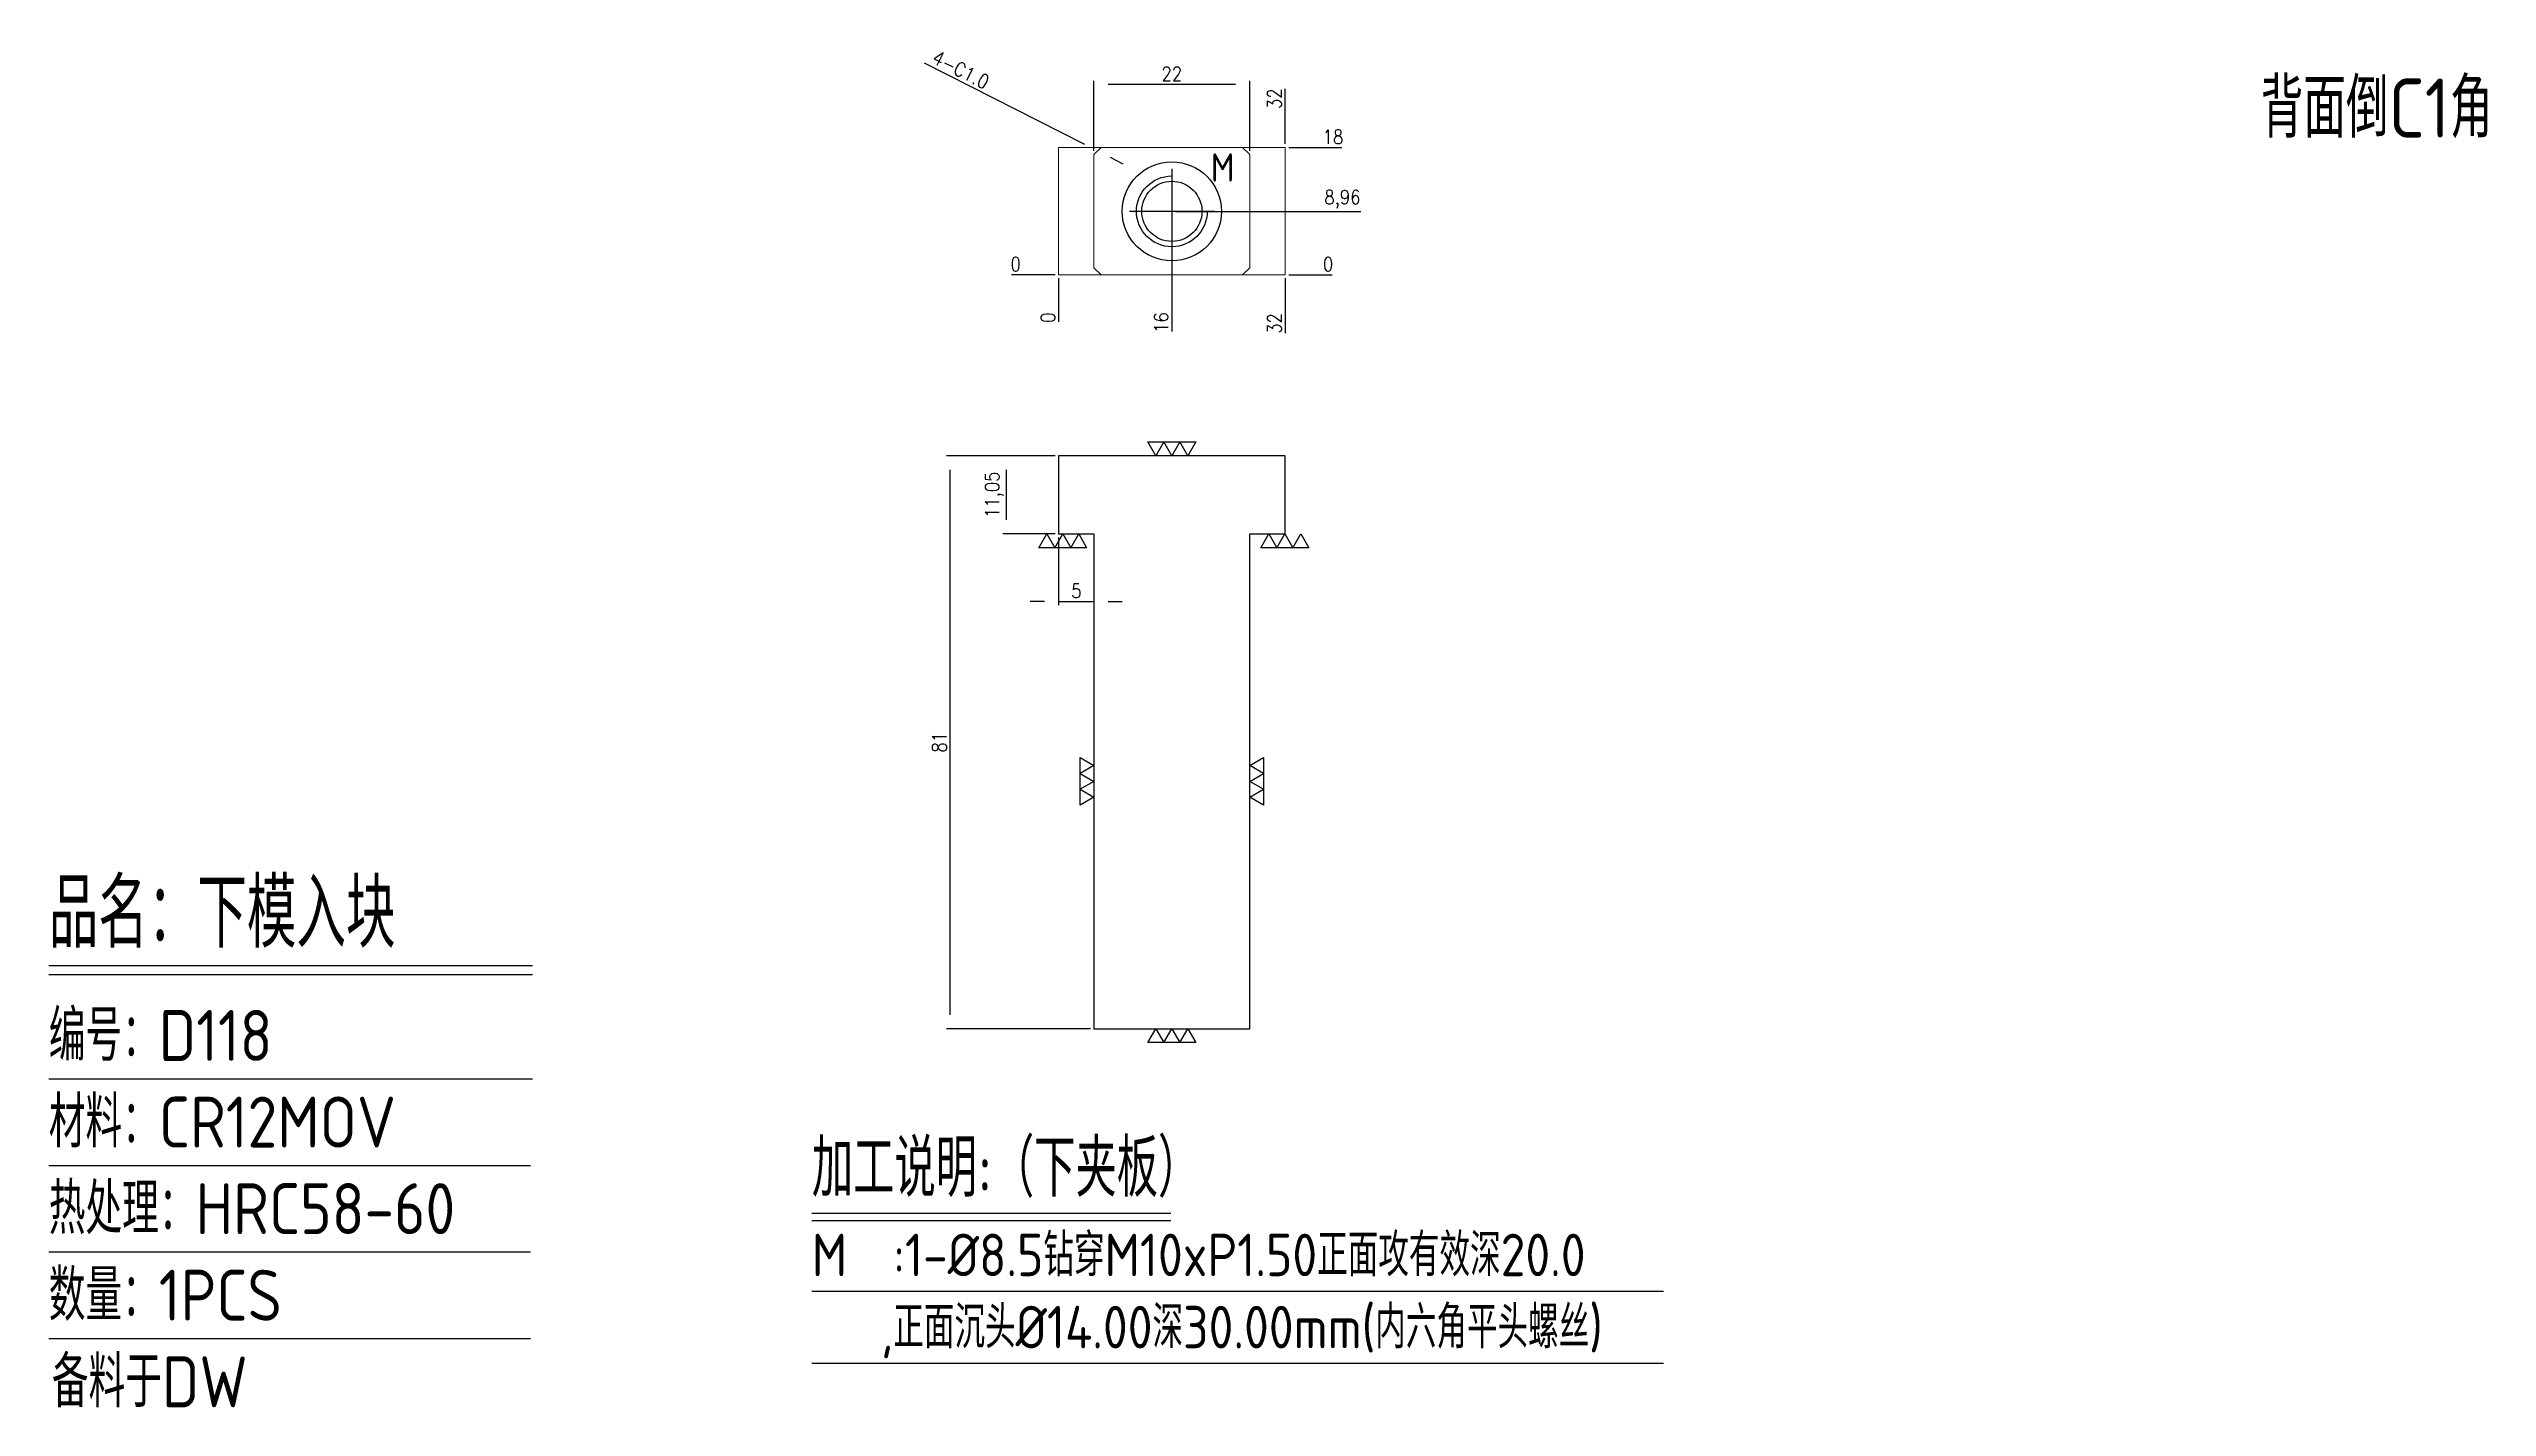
# Model space of a CAD drawing. Header units: millimetres. Extents: x 110924 to 111268, y -5209 to -5017.
import ezdxf
from ezdxf.enums import TextEntityAlignment as Align

# ---------------------------------------------------------------- set-up
doc = ezdxf.new("R2010")
doc.units = ezdxf.units.MM
doc.linetypes.add('CENTER', pattern=[0])
doc.linetypes.add('HIDDEN', pattern=[0])
for name, color, linetype in [('DIM', 4, 'Continuous'), ('PH2_P', 2, 'Continuous'), ('TEXT', 4, 'Continuous')]:
    doc.layers.add(name, color=color, linetype=linetype)
doc.styles.add('gbenor', font='gbenor.shx', dxfattribs={"bigfont": 'gbcbig.shx'})
doc.styles.get("Standard").update_dxf_attribs({"font": 'txt.shx', "width": 0.85, "bigfont": 'ctxt.shx'})
doc.dimstyles.new('T-2-WX', dxfattribs={"dimtxt": 2, "dimasz": 2, "dimexe": 0.5, "dimexo": 0.5, "dimgap": 0.5, "dimtad": 1, "dimtxsty": 'Standard', "dimblk": 'OPEN30', "dimcen": 0, "dimazin": 3, "dimtfac": 1, "dimtmove": 0, "dimatfit": 3, "dimldrblk": 'OPEN30', "dimlwd": -1, "dimlwe": -1})

# ---------------------------------------------------------------- blocks, each defined once
blk = doc.blocks.new('*D7579')
at = {"layer": 'Defpoints', "color": 0}
for p in [(111066.1461903497, -5048.753284600672), (111098.1461903497, -5048.753284600672), (111103.1461903497, -5048.753284600672)]:
    blk.add_point(p, dxfattribs=at)
at = {"layer": 'DIM', "color": 0, "linetype": 'Continuous'}
blk.add_line((111098.6461903497, -5048.753284600672), (111104.779523683, -5048.753284600672), dxfattribs=at)
at = {"layer": 'DIM', "color": 0, "insert": (111104.2128570164, -5047.253284600672), "char_height": 2, "attachment_point": 5}
blk.add_mtext('0', dxfattribs=at)
blk = doc.blocks.new('_Open30')
blk = doc.blocks.new('*D7580')
at = {"layer": 'Defpoints', "color": 0}
for p in [(111082.1461903497, -5039.794099136016), (111103.1461903497, -5039.794284600673), (111066.1461903497, -5048.753284600672)]:
    blk.add_point(p, dxfattribs=at)
at = {"layer": 'DIM', "color": 0, "linetype": 'Continuous'}
for p, q in [((111082.6461903497, -5039.794099136016), (111095.1461903497, -5039.794099136016)), ((111095.1461903497, -5039.794099136016), (111099.1461903497, -5039.794284600673)), ((111099.1461903497, -5039.794284600673), (111108.8271427307, -5039.794284600673))]:
    blk.add_line(p, q, dxfattribs=at)
at = {"layer": 'DIM', "color": 0, "insert": (111106.2366665402, -5038.103808410197), "char_height": 2, "attachment_point": 5}
blk.add_mtext('8,96', dxfattribs=at)
blk = doc.blocks.new('*D7581')
at = {"layer": 'Defpoints', "color": 0}
for p in [(111098.1461903497, -5030.753284600672), (111103.1461903497, -5030.753284600672), (111066.1461903497, -5048.753284600672)]:
    blk.add_point(p, dxfattribs=at)
at = {"layer": 'DIM', "color": 0, "linetype": 'Continuous'}
blk.add_line((111098.6461903497, -5030.753284600672), (111106.1557141592, -5030.753284600672), dxfattribs=at)
at = {"layer": 'DIM', "color": 0, "insert": (111104.9009522545, -5029.253284600672), "char_height": 2, "attachment_point": 5}
blk.add_mtext('18', dxfattribs=at)
blk = doc.blocks.new('*D7582')
at = {"layer": 'Defpoints', "color": 0}
for p in [(111061.1461903497, -5048.753284600672), (111066.1461903497, -5048.753284600672), (111066.1461903497, -5048.753284600672)]:
    blk.add_point(p, dxfattribs=at)
at = {"layer": 'DIM', "color": 0, "linetype": 'Continuous'}
blk.add_line((111065.6461903497, -5048.753284600672), (111059.5128570164, -5048.753284600672), dxfattribs=at)
at = {"layer": 'DIM', "color": 0, "insert": (111060.079523683, -5047.253284600672), "char_height": 2, "attachment_point": 5}
blk.add_mtext('0', dxfattribs=at)
blk = doc.blocks.new('*D7583')
at = {"layer": 'Defpoints', "color": 0}
for p in [(111066.1461903497, -5048.753284600672), (111098.1461903497, -5048.753284600672), (111098.1461903497, -5053.753284600672)]:
    blk.add_point(p, dxfattribs=at)
at = {"layer": 'DIM', "color": 0, "linetype": 'Continuous'}
blk.add_line((111098.1461903497, -5049.253284600665), (111098.1461903497, -5057.00566555305), dxfattribs=at)
at = {"layer": 'DIM', "color": 0, "insert": (111096.6461903497, -5055.62947507687), "char_height": 2, "attachment_point": 5, "rotation": 90}
blk.add_mtext('32', dxfattribs=at)
blk = doc.blocks.new('*D7584')
at = {"layer": 'Defpoints', "color": 0}
for p in [(111082.1461903497, -5039.794099136016), (111066.1461903497, -5048.753284600672), (111082.1461903497, -5053.753284600672)]:
    blk.add_point(p, dxfattribs=at)
at = {"layer": 'DIM', "color": 0, "linetype": 'Continuous'}
blk.add_line((111082.1461903497, -5040.294099136008), (111082.1461903497, -5056.762808410203), dxfattribs=at)
at = {"layer": 'DIM', "color": 0, "insert": (111080.6461903497, -5055.508046505447), "char_height": 2, "attachment_point": 5, "rotation": 90}
blk.add_mtext('16', dxfattribs=at)
blk = doc.blocks.new('*D7585')
at = {"layer": 'Defpoints', "color": 0}
for p in [(111066.1461903497, -5048.753284600672), (111066.1461903497, -5048.753284600672), (111066.1461903497, -5053.753284600672)]:
    blk.add_point(p, dxfattribs=at)
at = {"layer": 'DIM', "color": 0, "linetype": 'Continuous'}
blk.add_line((111066.1461903497, -5049.253284600665), (111066.1461903497, -5055.386617933997), dxfattribs=at)
at = {"layer": 'DIM', "color": 0, "insert": (111064.6461903497, -5054.819951267344), "char_height": 2, "attachment_point": 5, "rotation": 90}
blk.add_mtext('0', dxfattribs=at)
blk = doc.blocks.new('*D7586')
at = {"layer": 'Defpoints', "color": 0}
for p in [(111098.1461903497, -5025.753284600672), (111098.1461903497, -5030.753284600672), (111066.1461903497, -5048.753284600672)]:
    blk.add_point(p, dxfattribs=at)
at = {"layer": 'DIM', "color": 0, "linetype": 'Continuous'}
blk.add_line((111098.1461903497, -5030.253284600665), (111098.1461903497, -5022.500903648281), dxfattribs=at)
at = {"layer": 'DIM', "color": 0, "insert": (111096.6461903497, -5023.877094124486), "char_height": 2, "attachment_point": 5, "rotation": 90}
blk.add_mtext('32', dxfattribs=at)
blk = doc.blocks.new('*D7587')
at = {"layer": 'Defpoints', "color": 0}
for p in [(111066.1461903497, -5074.32068745148), (111050.8088023665, -5155.32068745148), (111071.1461903497, -5155.32068745148)]:
    blk.add_point(p, dxfattribs=at)
at = {"layer": 'DIM', "color": 0, "linetype": 'Continuous'}
for p, q in [((111065.6461903497, -5074.32068745148), (111050.3088023665, -5074.32068745148)), ((111050.8088023665, -5076.32068745148), (111050.8088023665, -5153.32068745148)), ((111070.6461903497, -5155.32068745148), (111050.3088023665, -5155.32068745148))]:
    blk.add_line(p, q, dxfattribs=at)
at = {"layer": 'DIM', "color": 0, "insert": (111049.3088023665, -5114.82068745148), "char_height": 2, "attachment_point": 5, "rotation": 90}
blk.add_mtext('81', dxfattribs=at)
blk = doc.blocks.new('*D7588')
at = {"layer": 'Defpoints', "color": 0}
for p in [(111066.1461903497, -5074.32068745148), (111058.7571540479, -5085.37068745148), (111066.1461903497, -5085.37068745148)]:
    blk.add_point(p, dxfattribs=at)
at = {"layer": 'DIM', "color": 0, "linetype": 'Continuous'}
for p, q in [((111065.6461903497, -5074.32068745148), (111058.2571540479, -5074.32068745148)), ((111058.7571540479, -5076.32068745148), (111058.7571540479, -5083.37068745148)), ((111065.6461903497, -5085.37068745148), (111058.2571540479, -5085.37068745148))]:
    blk.add_line(p, q, dxfattribs=at)
at = {"layer": 'DIM', "color": 0, "insert": (111057.0666778574, -5079.84568745148), "char_height": 2, "attachment_point": 5, "rotation": 90}
blk.add_mtext('11,05', dxfattribs=at)
blk = doc.blocks.new('*D7589')
at = {"layer": 'Defpoints', "color": 0}
for p in [(111066.1461903497, -5085.37068745148), (111071.1461903497, -5085.37068745148), (111071.1461903497, -5094.927564945108)]:
    blk.add_point(p, dxfattribs=at)
at = {"layer": 'DIM', "color": 0, "linetype": 'Continuous'}
for p, q in [((111066.1461903497, -5085.87068745148), (111066.1461903497, -5095.427564945108)), ((111071.1461903497, -5085.87068745148), (111071.1461903497, -5095.427564945108)), ((111064.1461903497, -5094.927564945108), (111062.1461903497, -5094.927564945108)), ((111066.1461903497, -5094.927564945108), (111071.1461903497, -5094.927564945108)), ((111073.1461903497, -5094.927564945108), (111075.1461903497, -5094.927564945108))]:
    blk.add_line(p, q, dxfattribs=at)
at = {"layer": 'DIM', "color": 0, "insert": (111068.6461903497, -5093.427564945108), "char_height": 2, "attachment_point": 5}
blk.add_mtext('5', dxfattribs=at)
blk = doc.blocks.new('*D7590')
at = {"layer": 'Defpoints', "color": 0}
for p in [(111071.6452982941, -5031.252832674989), (111071.6470824053, -5031.253736526356)]:
    blk.add_point(p, dxfattribs=at)
at = {"layer": 'DIM', "color": 0}
for p, q in [((111069.8611871095, -5030.348981314876), (111047.2062597021, -5018.87173307615)), ((111071.6470824053, -5031.253736526356), (111071.6452982941, -5031.252832674989)), ((111073.4311935898, -5032.157587886469), (111075.2153047744, -5033.061439246581))]:
    blk.add_line(p, q, dxfattribs=at)
at = {"layer": 'DIM', "color": 0, "insert": (111052.3380543579, -5019.790050047452), "char_height": 2, "attachment_point": 5, "rotation": 333.13269913518076}
blk.add_mtext('4-C1.0', dxfattribs=at)
blk = doc.blocks.new('*D7591')
at = {"layer": 'Defpoints', "color": 0}
for p in [(111071.1461903497, -5021.860926874424), (111071.1461903497, -5031.753284600672), (111093.1461903497, -5031.753284600672)]:
    blk.add_point(p, dxfattribs=at)
at = {"layer": 'DIM', "color": 0}
for p, q in [((111071.1461903497, -5031.253284600672), (111071.1461903497, -5021.360926874424)), ((111093.1461903497, -5031.253284600672), (111093.1461903497, -5021.360926874424)), ((111091.1461903497, -5021.860926874424), (111073.1461903497, -5021.860926874424))]:
    blk.add_line(p, q, dxfattribs=at)
at = {"layer": 'DIM', "color": 0, "insert": (111082.1461903497, -5020.360926874424), "char_height": 2, "attachment_point": 5}
blk.add_mtext('22', dxfattribs=at)

msp = doc.modelspace()

# ---------------------------------------------------------------- linework, layer by layer
at = {"layer": 'DIM', "color": 4, "linetype": 'Continuous', "lineweight": 25}
for p, q in [((110923.5148214091, -5146.361139551778), (110991.8535696792, -5146.361139551778)), ((110923.5148214091, -5147.620613499268), (110991.8535696792, -5147.620613499268)), ((110923.5148214091, -5162.374451169675), (110991.8535696792, -5162.374451169675)), ((110923.5148214091, -5174.609340945192), (110991.5567782169, -5174.609340945192)), ((110923.5148214091, -5186.844230720667), (110991.5567782169, -5186.844230720667)), ((110923.5148214091, -5199.079120496186), (110991.5567782169, -5199.079120496186))]:
    msp.add_line(p, q, dxfattribs=at)
at = {"layer": 'PH2_P', "linetype": 'Continuous', "lineweight": 15}
msp.add_lwpolyline([(111066.1461903497, -5048.753284600672), (111066.1461903497, -5030.753284600672), (111098.1461903497, -5030.753284600672), (111098.1461903497, -5048.753284600672)], close=True, dxfattribs=at)
at = {"layer": 'PH2_P', "linetype": 'HIDDEN', "lineweight": 15, "ltscale": 3}
msp.add_lwpolyline([(111071.1461903497, -5047.753284600672), (111071.1461903497, -5031.753284600672), (111072.1461903497, -5030.753284600672), (111092.1461903497, -5030.753284600672), (111093.1461903497, -5031.753284600672), (111093.1461903497, -5047.753284600672), (111092.1461903497, -5048.753284600672), (111072.1461903497, -5048.753284600672)], close=True, dxfattribs=at)
at = {"layer": 'PH2_P'}
msp.add_lwpolyline([(111087.1461903497, -5039.794099136016, -2.414213562373095), (111082.1461903497, -5034.794099136016)], format="xyb", dxfattribs=at)
at = {"layer": 'PH2_P', "linetype": 'CENTER'}
for points in [[(111082.1461903497, -5033.794099136016), (111082.1461903497, -5045.794099136016)], [(111088.1461903497, -5039.794099136016), (111076.1461903497, -5039.794099136016)]]:
    msp.add_lwpolyline(points, dxfattribs=at)
at = {"layer": 'PH2_P', "linetype": 'Continuous'}
msp.add_lwpolyline([(111071.1461903497, -5155.32068745148), (111093.1461903497, -5155.32068745148), (111093.1461903497, -5085.37068745148), (111098.1461903497, -5085.37068745148), (111098.1461903497, -5074.32068745148), (111066.1461903497, -5074.32068745148), (111066.1461903497, -5085.37068745148), (111071.1461903497, -5085.37068745148)], close=True, dxfattribs=at)
msp.add_circle((111082.1461903497, -5039.794099136016), 7, dxfattribs=at)
at = {"layer": 'PH2_P'}
msp.add_circle((111082.1461903497, -5039.794099136016), 4.25, dxfattribs=at)
at = {"layer": 'TEXT', "color": 3, "linetype": 'Continuous'}
for p, q in [((111031.2927491727, -5181.360045873331), (111081.9810597332, -5181.360045873331)), ((111031.2927491727, -5182.410045873331), (111081.9810597332, -5182.410045873331)), ((111031.2927491727, -5192.370045873331), (111151.5795138786, -5192.370045873331)), ((111031.2927491727, -5202.570045873332), (111151.5795138786, -5202.570045873332))]:
    msp.add_line(p, q, dxfattribs=at)
at = {"layer": 'TEXT', "linetype": 'Continuous'}
for points in [[(111085.5236894245, -5072.37068745148), (111084.3978563996, -5074.32068745148), (111083.2720233746, -5072.37068745148), (111082.1461903497, -5074.32068745148), (111081.0203573248, -5072.37068745148), (111079.8945242999, -5074.32068745148), (111078.768691275, -5072.37068745148), (111085.5236894245, -5072.37068745148)], [(111063.3571534687, -5087.32068745148), (111064.4829864936, -5085.37068745148), (111065.6088195185, -5087.32068745148), (111066.7346525435, -5085.37068745148), (111067.8604855684, -5087.32068745148), (111068.9863185933, -5085.37068745148), (111070.1121516182, -5087.32068745148), (111063.3571534687, -5087.32068745148)], [(111094.7191656513, -5087.32068745148), (111095.8449986762, -5085.37068745148), (111096.9708317011, -5087.32068745148), (111098.0966647261, -5085.37068745148), (111099.222497751, -5087.32068745148), (111100.3483307759, -5085.37068745148), (111101.4741638008, -5087.32068745148), (111094.7191656513, -5087.32068745148)], [(111069.1961903497, -5116.968188376721), (111071.1461903497, -5118.09402140164), (111069.1961903497, -5119.21985442656), (111071.1461903497, -5120.34568745148), (111069.1961903497, -5121.4715204764), (111071.1461903497, -5122.597353501319), (111069.1961903497, -5123.723186526239), (111069.1961903497, -5116.968188376721)], [(111095.0961903497, -5123.723186526238), (111093.1461903497, -5122.597353501319), (111095.0961903497, -5121.471520476399), (111093.1461903497, -5120.34568745148), (111095.0961903497, -5119.219854426559), (111093.1461903497, -5118.09402140164), (111095.0961903497, -5116.96818837672), (111095.0961903497, -5123.723186526238)], [(111078.768691275, -5157.27068745148), (111079.8945242999, -5155.32068745148), (111081.0203573248, -5157.27068745148), (111082.1461903497, -5155.32068745148), (111083.2720233747, -5157.27068745148), (111084.3978563996, -5155.32068745148), (111085.5236894245, -5157.27068745148), (111078.768691275, -5157.27068745148)]]:
    msp.add_lwpolyline(points, close=True, dxfattribs=at)

# ---------------------------------------------------------------- texts
at = {"layer": 'DIM', "color": 3, "linetype": 'Continuous', "lineweight": 25, "style": 'gbenor'}
for s, height, p in [('品名：下模入块', 9.715941880540171, (110923.5148214091, -5143.84219165681)), ('编号：D118', 7.196993985585311, (110923.5148214091, -5159.855503274744)), ('材料：CR12MOV', 7.196993985585311, (110923.5148214091, -5172.090393050216)), ('热处理：HRC58-60', 7.196993985585311, (110923.5148214091, -5184.325282825738)), ('数量：1PCS', 7.196993985585311, (110923.5148214091, -5196.560172601257)), ('备料于DW', 7.196993985585311, (110923.952681785, -5208.795062376682))]:
    msp.add_text(s, height=height, dxfattribs=at).set_placement(p)
at = {"layer": 'TEXT', "color": 4, "lineweight": 18, "style": 'gbenor'}
msp.add_text('背面倒C1角', height=8.356192792695166, dxfattribs=at).set_placement((111235.9477517649, -5029.374605013081))
at = {"layer": 'TEXT', "color": 4, "linetype": 'Continuous', "style": 'gbenor'}
msp.add_text('M', height=4, dxfattribs=at).set_placement((111089.3233028771, -5033.584487273553), align=Align.MIDDLE_CENTER)
for s, height, p in [('加工说明:（下夹板）', 8.1, (111031.2927491727, -5179.050045873331)), ('M  :1-%%C8.5钻穿M10xP1.50正面攻有效深20.0', 6, (111031.2927491727, -5190.270045873332)), ('   ,正面沉头%%c14.00深30.00mm(内六角平头螺丝)', 6, (111031.2927491727, -5200.470045873331))]:
    msp.add_text(s, height=height, dxfattribs=at).set_placement(p)

# ---------------------------------------------------------------- dimensions: what is measured, and where the dimension line sits
at = {"layer": 'DIM', "color": 4}
dim = msp.add_diameter_dim_2p(p1=(111071.6470824053, -5031.253736526356), p2=(111071.6452982941, -5031.252832674989), text='4-C1.0', dimstyle='T-2-WX', dxfattribs=at)
dim.commit()
dim.dimension.update_dxf_attribs({"geometry": '*D7590', "text_midpoint": (111051.6601658378, -5021.128133435862), "dimtype": 163})
dim = msp.add_linear_dim(base=(111071.1461903497, -5021.860926874424), p1=(111093.1461903497, -5031.753284600672), p2=(111071.1461903497, -5031.753284600672), dimstyle='T-2-WX', dxfattribs=at)
dim.commit()
dim.dimension.update_dxf_attribs({"geometry": '*D7591', "text_midpoint": (111082.1461903497, -5020.360926874424)})
at = {"layer": 'DIM', "linetype": 'Continuous'}
for feature_location, offset, dtype, picture, middle in [((111098.1461903497, -5030.753284600672), (0, 5), 1, '*D7586', (111096.6461903497, -5023.877094124486)), ((111098.1461903497, -5030.753284600672), (5, 0), 0, '*D7581', (111104.9009522545, -5029.253284600672)), ((111082.1461903497, -5039.794099136016), (21, -0.0001854646570791374), 0, '*D7580', (111106.2366665402, -5038.103808410197)), ((111082.1461903497, -5039.794099136016), (0, -13.959185464656002), 1, '*D7584', (111080.6461903497, -5055.508046505447)), ((111066.1461903497, -5048.753284600672), (-5, 0), 0, '*D7582', (111060.079523683, -5047.253284600672)), ((111066.1461903497, -5048.753284600672), (0, -5), 1, '*D7585', (111064.6461903497, -5054.819951267344)), ((111098.1461903497, -5048.753284600672), (5, 0), 0, '*D7579', (111104.2128570164, -5047.253284600672)), ((111098.1461903497, -5048.753284600672), (0, -5), 1, '*D7583', (111096.6461903497, -5055.62947507687))]:
    dim = msp.add_ordinate_dim(feature_location=feature_location, offset=offset, dtype=dtype, origin=(111066.1461903497, -5048.753284600672), dimstyle='T-2-WX', dxfattribs=at)
    dim.commit()
    dim.dimension.update_dxf_attribs({"geometry": picture, "text_midpoint": middle})
for base, p2, picture, middle in [((111050.8088023665, -5155.32068745148), (111071.1461903497, -5155.32068745148), '*D7587', (111049.3088023665, -5114.82068745148)), ((111058.7571540479, -5085.37068745148), (111066.1461903497, -5085.37068745148), '*D7588', (111057.0666778574, -5079.84568745148))]:
    dim = msp.add_linear_dim(base=base, p1=(111066.1461903497, -5074.32068745148), p2=p2, angle=90, dimstyle='T-2-WX', dxfattribs=at)
    dim.commit()
    dim.dimension.update_dxf_attribs({"geometry": picture, "text_midpoint": middle})
dim = msp.add_linear_dim(base=(111071.1461903497, -5094.927564945108), p1=(111066.1461903497, -5085.37068745148), p2=(111071.1461903497, -5085.37068745148), dimstyle='T-2-WX', dxfattribs=at)
dim.commit()
dim.dimension.update_dxf_attribs({"geometry": '*D7589', "text_midpoint": (111068.6461903497, -5093.427564945108)})

doc.saveas('drawing.dxf')
